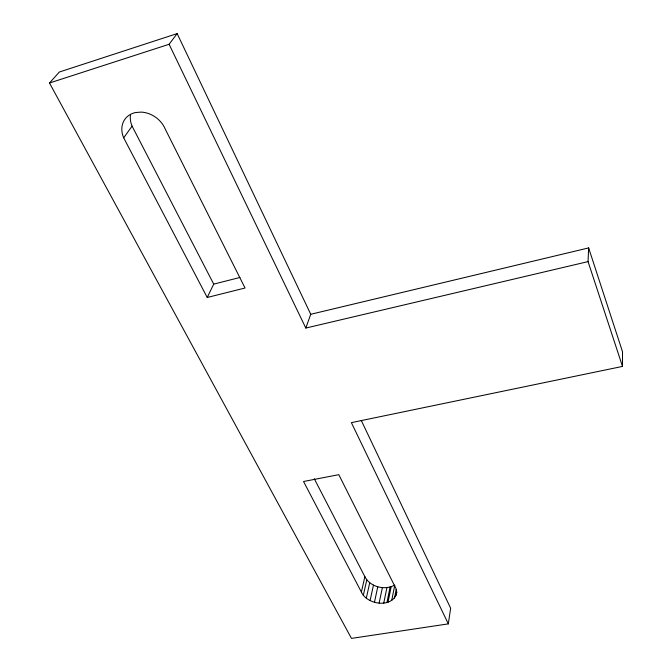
<?xml version="1.0" encoding="UTF-8"?>
<svg xmlns="http://www.w3.org/2000/svg" width="672" height="672" viewBox="0 0 672 672"><rect width="100%" height="100%" fill="white"/><g stroke="black" fill="none" stroke-linecap="round" stroke-linejoin="round"><path stroke-width="1.01" d="M310.75 314.286L177.148 33.6L59.338 72.022L49.493 83.009L351.481 638.4L448.325 623.876L351.38 422.646L622.499 366.416L622.507 351.742L588.638 247.918L310.75 314.286L305.81 328.062L588.059 261.61L588.638 247.918M448.325 623.876L450.643 608.202L361.242 420.386M396.194 595.274L396.724 592.007L396.018 588.613L338.789 474.659L303.542 481.505L361.385 592.04C367.223 605.128 393.246 608.572 396.766 592.376M394.481 598.189L396.194 589.487M391.692 600.558L394.775 585.094C384.838 590.629 370.112 587.084 364.879 576.668L314.286 478.75M388.03 602.23L391.163 586.765M386.954 602.448L390.096 586.984M383.746 603.086L386.929 587.63M379.126 603.086L382.368 587.639M374.472 602.213L377.773 586.782M370.104 600.55L373.464 585.127M366.299 598.189L369.718 582.784M363.334 595.283L366.794 579.902M361.385 592.04L364.879 576.668M207.228 297.478L245.045 288.011L165.211 129.041A23.957 19.564 35.8 0 0 141.196 112.098L135.467 112.552A23.957 19.564 35.8 0 0 123.682 137.827L207.228 297.478L213.721 284.122L239.929 277.477M123.682 137.827L132.082 126.118A23.545 19.362 36.3 0 1 130.435 115.324M49.493 83.009L169.1 44.276L177.148 33.6M132.082 126.118L213.721 284.122M169.1 44.276L305.81 328.062M588.059 261.61L622.499 366.416"/></g></svg>
